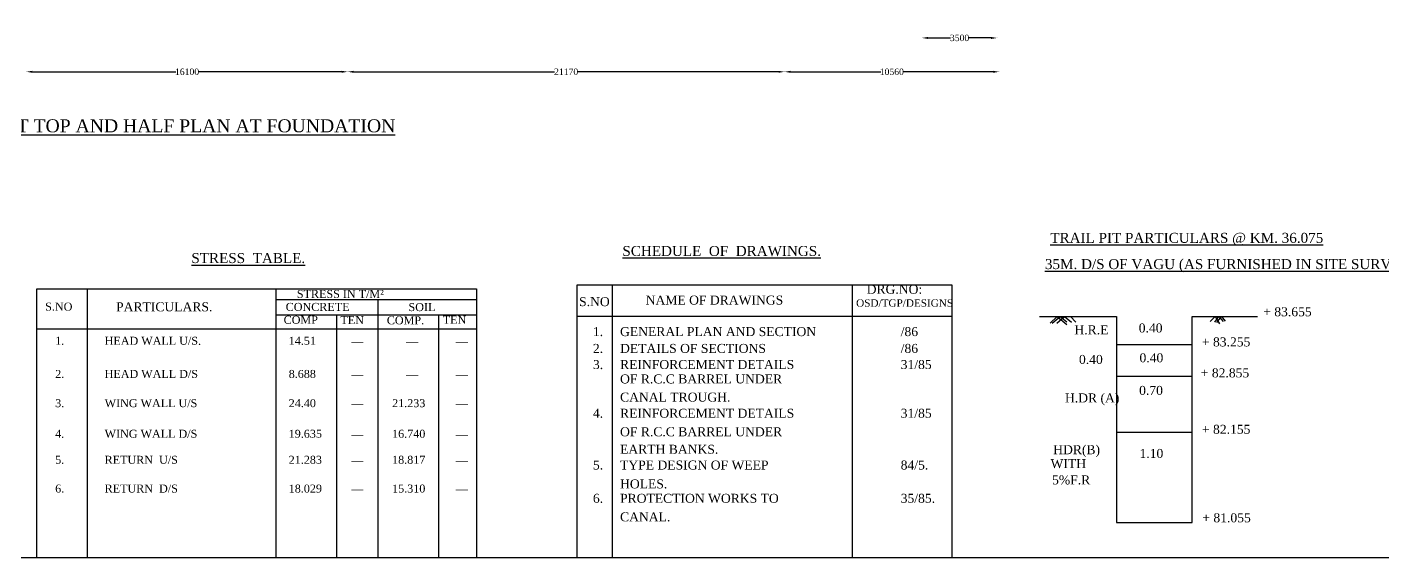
# Model space of a CAD drawing. Header units: millimetres. Extents: x 4623 to 200957, y 6604 to 110630.
# Drawn here: x 65690 to 133445, y 6604 to 33151 of the extents above; entities that cross this region are included whole.
import ezdxf

# ---------------------------------------------------------------- set-up
doc = ezdxf.new("R2010")
doc.units = ezdxf.units.MM
doc.header["$MEASUREMENT"] = 0
for name, color, linetype in [('DIM', 5, 'Continuous'), ('DWG.LINE', 10, 'Continuous'), ('HATCH', 2, 'Continuous'), ('TEXT', 7, 'Continuous')]:
    doc.layers.add(name, color=color, linetype=linetype)
doc.layers.add('TITLE', color=7, linetype='Continuous', lineweight=30)
doc.styles.get("Standard").update_dxf_attribs({"font": 'TIMES.TTF', "height": 320})
doc.dimstyles.get("Standard").update_dxf_attribs({"dimtxt": 320, "dimasz": 300, "dimexe": 0.18, "dimexo": 0.0625, "dimgap": 0.09, "dimtad": 0, "dimtih": 1, "dimtoh": 1, "dimdec": 0, "dimzin": 0, "dimdsep": 46, "dimtxsty": 'Standard', "dimcen": 300, "dimclrd": 5, "dimclre": 5, "dimclrt": 4, "dimadec": 0, "dimazin": 0, "dimtfac": 1, "dimtdec": 0, "dimtofl": 0, "dimtmove": 0, "dimatfit": 3, "dimfxl": 5, "dimfxlon": 1, "dimtolj": 1, "dimtzin": 0, "dimarcsym": 0})

# ---------------------------------------------------------------- blocks, each defined once
blk = doc.blocks.new('*D98')
at = {"layer": 'Defpoints', "color": 0, "ltscale": 0.2}
for p in [(110414, 32720), (114168, 32720), (114168, 32608)]:
    blk.add_point(p, dxfattribs=at)
at = {"layer": 'DIM', "color": 5, "lineweight": -2, "ltscale": 0.2}
for p, q in [((110414, 32614), (110414, 32608)), ((110714, 32608), (111836, 32608)), ((113868, 32608), (112746, 32608)), ((114168, 32614), (114168, 32608))]:
    blk.add_line(p, q, dxfattribs=at)
at = {"layer": 'DIM', "color": 5, "ltscale": 0.2}
for points in [[(110714, 32658), (110714, 32558), (110414, 32608)], [(113868, 32658), (113868, 32558), (114168, 32608)]]:
    blk.add_solid(points, dxfattribs=at)
at = {"layer": 'DIM', "color": 4, "ltscale": 0.2, "insert": (112291, 32608), "char_height": 320, "attachment_point": 5}
blk.add_mtext('\\A1;3500', dxfattribs=at)
blk = doc.blocks.new('*D104')
at = {"layer": 'Defpoints', "color": 0, "ltscale": 0.2}
for p in [(81714, 30916), (65654, 30264), (81714, 30338)]:
    blk.add_point(p, dxfattribs=at)
at = {"layer": 'DIM', "color": 5, "lineweight": -2, "ltscale": 0.2}
for p, q in [((65654, 30911), (65654, 30916)), ((65954, 30916), (73129, 30916)), ((81414, 30916), (74239, 30916)), ((81714, 30911), (81714, 30916))]:
    blk.add_line(p, q, dxfattribs=at)
at = {"layer": 'DIM', "color": 5, "ltscale": 0.2}
for points in [[(65954, 30966), (65954, 30866), (65654, 30916)], [(81414, 30966), (81414, 30866), (81714, 30916)]]:
    blk.add_solid(points, dxfattribs=at)
at = {"layer": 'DIM', "color": 4, "ltscale": 0.2, "insert": (73684, 30916), "char_height": 320, "attachment_point": 5}
blk.add_mtext('\\A1;16100', dxfattribs=at)
blk = doc.blocks.new('*D105')
at = {"layer": 'Defpoints', "color": 0, "ltscale": 0.2}
for p in [(103542, 30916), (81714, 30338), (103542, 30388)]:
    blk.add_point(p, dxfattribs=at)
at = {"layer": 'DIM', "color": 5, "lineweight": -2, "ltscale": 0.2}
for p, q in [((81714, 30911), (81714, 30916)), ((82014, 30916), (92051, 30916)), ((103242, 30916), (93205, 30916)), ((103542, 30911), (103542, 30916))]:
    blk.add_line(p, q, dxfattribs=at)
at = {"layer": 'DIM', "color": 5, "ltscale": 0.2}
for points in [[(82014, 30966), (82014, 30866), (81714, 30916)], [(103242, 30966), (103242, 30866), (103542, 30916)]]:
    blk.add_solid(points, dxfattribs=at)
at = {"layer": 'DIM', "color": 4, "ltscale": 0.2, "insert": (92628, 30916), "char_height": 320, "attachment_point": 5}
blk.add_mtext('\\A1;21170', dxfattribs=at)
blk = doc.blocks.new('*D106')
at = {"layer": 'Defpoints', "color": 0, "ltscale": 0.2}
for p in [(114266, 30916), (114266, 30686), (103542, 30388)]:
    blk.add_point(p, dxfattribs=at)
at = {"layer": 'DIM', "color": 5, "lineweight": -2, "ltscale": 0.2}
for p, q in [((103542, 30911), (103542, 30916)), ((103842, 30916), (108350, 30916)), ((113966, 30916), (109459, 30916)), ((114266, 30911), (114266, 30916))]:
    blk.add_line(p, q, dxfattribs=at)
at = {"layer": 'DIM', "color": 5, "ltscale": 0.2}
for points in [[(103842, 30966), (103842, 30866), (103542, 30916)], [(113966, 30966), (113966, 30866), (114266, 30916)]]:
    blk.add_solid(points, dxfattribs=at)
at = {"layer": 'DIM', "color": 4, "ltscale": 0.2, "insert": (108904, 30916), "char_height": 320, "attachment_point": 5}
blk.add_mtext('\\A1;10560', dxfattribs=at)

msp = doc.modelspace()

# ---------------------------------------------------------------- linework, layer by layer
at = {"layer": 'DWG.LINE', "ltscale": 0.2}
for points in [[(66170.5, 20061), (88147, 20061), (88147, 6604), (66170.5, 6604)], [(93175, 20267), (111905, 20267), (111905, 6604), (93175, 6604)]]:
    msp.add_lwpolyline(points, close=True, dxfattribs=at)
for points in [[(68696.5, 20061), (68696.5, 6604)], [(78127, 20061), (78127, 6604)], [(94931, 20267), (94931, 6604)], [(106918, 20267), (106918, 6604)], [(78127, 19534.5), (88147, 19534.5)], [(83221.5, 19534.5), (83221.5, 6604)], [(78127, 18766.5), (88147, 18766.5)], [(81158.5, 18766.5), (81158.5, 6604)], [(86252.5, 18766.5), (86252.5, 6604)], [(93175, 18686), (111905, 18686)], [(116282.5, 18676), (120131.5, 18676), (120131.5, 8376.5), (123910.5, 8376.5), (123910.5, 18676), (127182.5, 18676)], [(66170.5, 18059.5), (88147, 18059.5)], [(120131.5, 17283), (123910.5, 17283)], [(120131.5, 15696), (123910.5, 15696)], [(120131.5, 12888.5), (123910.5, 12888.5)]]:
    msp.add_lwpolyline(points, dxfattribs=at)
at = {"layer": 'HATCH', "ltscale": 0.2}
for points in [[(116809.5, 18350.5), (117173, 18676), (117657.5, 18276)], [(116919.5, 18349.5), (117324, 18676), (117648.5, 18409.5)], [(117142.5, 18349.5), (117538, 18676), (117885, 18395.5)], [(117827.5, 18676), (118099, 18395.5)], [(124817.5, 18423), (125060.5, 18676), (125273, 18307)], [(125049.5, 18392), (125249.5, 18676), (125461.5, 18434)], [(125155, 18383), (125383.5, 18676)], [(125383.5, 18676), (125383.5, 18676), (125559.5, 18448.5)]]:
    msp.add_lwpolyline(points, dxfattribs=at)
at = {"layer": 'TITLE', "ltscale": 0.2}
msp.add_lwpolyline([(200251, 6604), (4623, 6604), (4623, 110630.5), (200251, 110630.5)], close=True, dxfattribs=at)

# ---------------------------------------------------------------- texts
at = {"layer": 'TEXT', "ltscale": 0.2}
for s, height, p in [('STRESS IN T/M²', 400, (79171.6, 19605.4)), ('S.NO', 450, (93276.1, 19195.9)), ('NAME OF DRAWINGS', 450, (96602.6, 19273.4)), ('DRG.NO:', 450, (107647.1, 19814.9)), ('S.NO', 400, (66593.1, 18970.9)), ('PARTICULARS.', 450, (70134.6, 18936.9)), ('CONCRETE', 400, (78614.6, 18957.9)), ('SOIL', 400, (84751.1, 18947.9)), ('OSD/TGP/DESIGNS', 370, (107121.1, 19165.4)), ('+ 83.655', 450, (127464.6, 18688.9)), ('COMP', 400, (78510.6, 18311.4)), ('TEN', 400, (81347.6, 18295.4)), ('COMP.', 400, (83667.1, 18287.9)), ('TEN', 400, (86461.6, 18311.4)), ('0.40', 450, (121244.1, 17879.9)), ('1.', 400, (67092.6, 17263.4)), ('HEAD WALL U/S.', 400, (69565.6, 17263.4)), ('14.51', 400, (78763.1, 17263.4)), ('1.', 450, (93966.1, 17697.4)), ('GENERAL PLAN AND SECTION', 450, (95322.6, 17697.4)), ('/86', 450, (109347.6, 17697.4)), ('H.R.E', 450, (118030.1, 17785.4)), ('+ 83.255', 450, (124401.1, 17181.4)), ('__', 400, (81890.6, 17454.4)), ('__', 400, (84637.1, 17454.4)), ('__', 400, (87108.1, 17454.4)), ('2.', 450, (93966.1, 16856.9)), ('DETAILS OF SECTIONS', 450, (95322.6, 16856.9)), ('/86', 450, (109347.6, 16856.9)), ('3.', 450, (93966.1, 16050.4)), ('REINFORCEMENT DETAILS', 450, (95322.6, 16050.4)), ('31/85', 450, (109347.6, 16050.4)), ('0.40', 450, (118257.6, 16305.4)), ('0.40', 450, (121282.1, 16388.4)), ('2.', 400, (67092.6, 15604.9)), ('HEAD WALL D/S', 400, (69565.6, 15604.9)), ('8.688', 400, (78763.1, 15604.9)), ('__', 400, (81890.6, 15795.9)), ('__', 400, (84637.1, 15795.9)), ('__', 400, (87108.1, 15795.9)), ('OF R.C.C BARREL UNDER', 450, (95322.6, 15329.9)), ('+ 82.855', 450, (124344.1, 15632.9)), ('0.70', 450, (121263.1, 14756.9)), ('3.', 400, (67092.6, 14142.9)), ('WING WALL U/S', 400, (69565.6, 14142.9)), ('24.40', 400, (78763.1, 14142.9)), ('__', 400, (81890.6, 14333.9)), ('21.233', 400, (83931.1, 14142.9)), ('__', 400, (87108.1, 14333.9)), ('CANAL TROUGH.', 450, (95322.6, 14420.4)), ('H.DR (A)', 450, (117558.1, 14379.4)), ('4.', 450, (93966.1, 13613.9)), ('REINFORCEMENT DETAILS', 450, (95322.6, 13613.9)), ('31/85', 450, (109347.6, 13613.9)), ('4.', 400, (67092.6, 12612.9)), ('WING WALL D/S', 400, (69565.6, 12612.9)), ('19.635', 400, (78763.1, 12612.9)), ('16.740', 400, (83931.1, 12612.9)), ('OF R.C.C BARREL UNDER', 450, (95322.6, 12687.4)), ('+ 82.155', 450, (124403.1, 12810.4)), ('__', 400, (81890.6, 12803.9)), ('__', 400, (87108.1, 12803.9)), ('EARTH BANKS.', 450, (95322.6, 11812.4)), ('HDR(B)', 450, (116969.6, 11790.9)), ('5.', 400, (67092.6, 11310.9)), ('RETURN  U/S', 400, (69565.6, 11310.9)), ('21.283', 400, (78763.1, 11310.9)), ('18.817', 400, (83931.1, 11310.9)), ('WITH', 450, (116837.1, 11092.4)), ('1.10', 450, (121282.1, 11603.9)), ('__', 400, (81890.6, 11501.9)), ('__', 400, (87108.1, 11501.9)), ('5.', 450, (93966.1, 11023.4)), ('TYPE DESIGN OF WEEP', 450, (95322.6, 11023.4)), ('84/5.', 450, (109347.6, 11023.4)), ('6.', 400, (67092.6, 9871.9)), ('RETURN  D/S', 400, (69565.6, 9871.9)), ('18.029', 400, (78763.1, 9871.9)), ('15.310', 400, (83931.1, 9871.9)), ('HOLES.', 450, (95322.6, 10079.9)), ('5%%%F.R', 450, (116912.6, 10280.4)), ('__', 400, (81890.6, 10062.9)), ('__', 400, (87108.1, 10062.9)), ('6.', 450, (93966.1, 9359.4)), ('PROTECTION WORKS TO ', 450, (95322.6, 9359.4)), ('35/85.', 450, (109347.6, 9359.4)), ('CANAL.', 450, (95322.6, 8432.4)), ('+ 81.055', 450, (124422.1, 8385.4))]:
    msp.add_text(s, height=height, dxfattribs=at).set_placement(p)
at = {"layer": 'TITLE', "ltscale": 0.2}
for s, height, p in [('%%UHALF PLAN AT TOP AND HALF PLAN AT FOUNDATION', 650, (58838.6, 27890.4)), ('%%UTRAIL PIT PARTICULARS @ KM. 36.075', 500, (116825.4, 22360.9)), ('%%USTRESS  TABLE.', 500, (73899.6, 21350.4)), ('%%USCHEDULE  OF  DRAWINGS.', 500, (95439.9, 21704.9)), ('%%U35M. D/S OF VAGU (AS FURNISHED IN SITE SURVEY:)', 500, (116557.4, 21049.4))]:
    msp.add_text(s, height=height, dxfattribs=at).set_placement(p)

# ---------------------------------------------------------------- dimensions: what is measured, and where the dimension line sits
at = {"layer": 'DIM', "ltscale": 0.2}
dim = msp.add_linear_dim(base=(114168, 32608.5), p1=(110414, 32720), p2=(114168, 32720), text='3500', dimstyle='Standard', dxfattribs=at)
dim.commit()
dim.dimension.update_dxf_attribs({"geometry": '*D98', "text_midpoint": (112291, 32608.5)})
for base, p1, p2, text, picture, middle in [((81713.5, 30916), (65654.5, 30264), (81713.5, 30338.5), '16100', '*D104', (73684, 30916)), ((103542.5, 30916), (81713.5, 30338.5), (103542.5, 30388), '21170', '*D105', (92628, 30916)), ((114266, 30916), (103542.5, 30388), (114266, 30685.5), '10560', '*D106', (108904.2, 30916))]:
    dim = msp.add_linear_dim(base=base, p1=p1, p2=p2, text=text, dimstyle='Standard', override={"dimtmove": 1}, dxfattribs=at)
    dim.commit()
    dim.dimension.update_dxf_attribs({"geometry": picture, "text_midpoint": middle})

doc.saveas('drawing.dxf')
